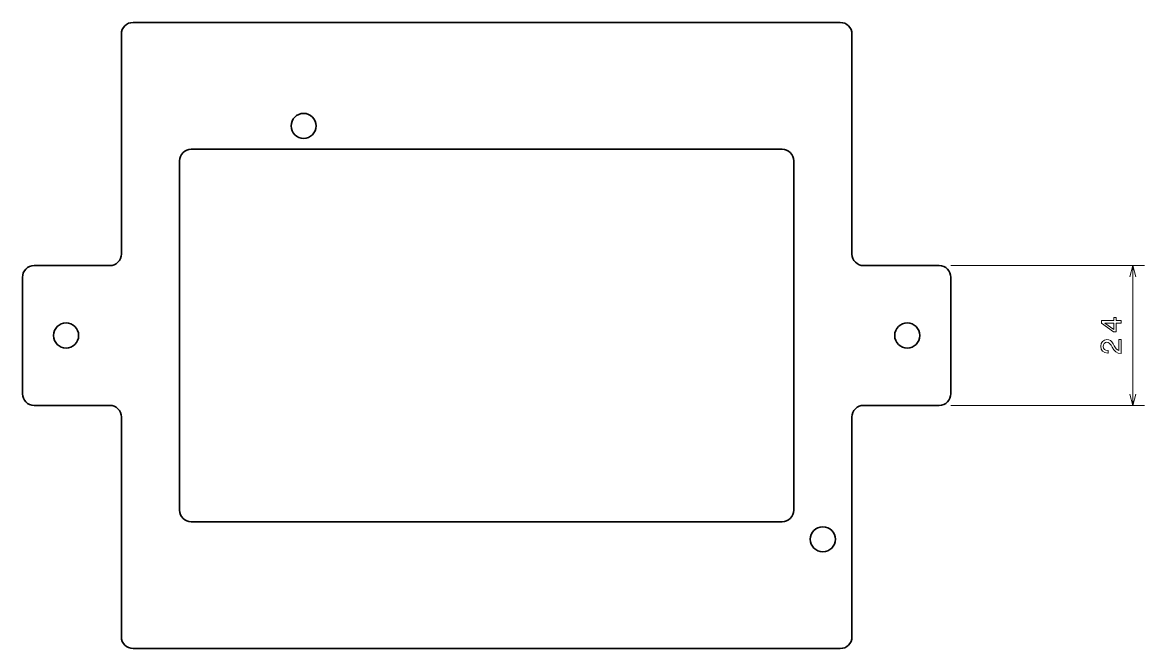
# Model space of a CAD drawing. Extents: x 67 to 259, y 49 to 157.
import ezdxf

# ---------------------------------------------------------------- set-up
doc = ezdxf.new("R2010")
doc.units = 0

msp = doc.modelspace()

# ---------------------------------------------------------------- linework, layer by layer
at = {"color": 7, "lineweight": 35}
for p, q in [((207.010773, 156.583313), (85.51078, 156.583313)), ((83.51078, 142.812592), (83.51078, 116.80632)), ((209.010773, 116.80632), (209.010773, 142.812592)), ((95.51078, 134.80632), (197.010773, 134.80632)), ((93.51078, 132.80632), (93.51078, 72.80632)), ((199.010773, 72.80632), (199.010773, 132.80632)), ((66.51078, 112.80632), (66.51078, 92.80632)), ((226.010773, 92.80632), (226.010773, 112.80632)), ((83.51078, 88.80632), (83.51078, 62.800041)), ((209.010773, 62.800041), (209.010773, 88.80632)), ((197.010773, 70.80632), (95.51078, 70.80632)), ((85.51078, 49.02932), (207.010773, 49.02932))]:
    msp.add_line(p, q, dxfattribs=at)
at = {"color": 7, "lineweight": 35, "ltscale": 0.105732}
for p, q in [((83.51078, 154.583313), (83.51078, 150.354034)), ((209.010773, 150.354034), (209.010773, 154.583313)), ((83.51078, 55.258598), (83.51078, 51.02932)), ((209.010773, 51.02932), (209.010773, 55.258598))]:
    msp.add_line(p, q, dxfattribs=at)
at = {"color": 7, "lineweight": 35, "ltscale": 0.188536}
for p, q in [((83.51078, 150.354034), (83.51078, 142.812592)), ((209.010773, 142.812592), (209.010773, 150.354034)), ((83.51078, 62.800041), (83.51078, 55.258598)), ((209.010773, 55.258598), (209.010773, 62.800041))]:
    msp.add_line(p, q, dxfattribs=at)
at = {"color": 7, "lineweight": 35, "ltscale": 0.325}
for p, q in [((81.51078, 114.80632), (68.51078, 114.80632)), ((224.010773, 114.80632), (211.010773, 114.80632)), ((68.51078, 90.80632), (81.51078, 90.80632)), ((211.010773, 90.80632), (224.010773, 90.80632))]:
    msp.add_line(p, q, dxfattribs=at)
at = {"color": 7, "lineweight": 13}
for p, q in [((226.010773, 114.80632), (259.282227, 114.80632)), ((257.282227, 90.80632), (257.282227, 114.80632)), ((226.010773, 90.80632), (259.282227, 90.80632))]:
    msp.add_line(p, q, dxfattribs=at)
for points in [[(257.799866, 112.874466), (257.282227, 114.80632), (256.764587, 112.874466)], [(256.764587, 92.738174), (257.282227, 90.80632), (257.799866, 92.738174)]]:
    msp.add_lwpolyline(points, dxfattribs=at)
for points in [[(255.282227, 104.951706), (255.282227, 105.405602), (254.414795, 105.405602), (254.414795, 105.904877), (254.011337, 105.904877), (254.011337, 105.405602), (251.85788, 105.405602), (251.85788, 104.946663), (253.970993, 103.413521), (254.414795, 103.413521), (254.414795, 104.951706)], [(254.011337, 103.837158), (252.442902, 104.951706), (254.011337, 104.951706)], [(255.282227, 99.707764), (255.282227, 102.11338), (254.848511, 102.11338), (254.848511, 100.212082), (254.611481, 100.317993), (254.414795, 100.49955), (254.056732, 101.059349), (253.905426, 101.356895), (253.688568, 101.689751), (253.436417, 101.926781), (253.138855, 102.06295), (252.800964, 102.11338), (252.377335, 102.027649), (252.044479, 101.790611), (251.832672, 101.427498), (251.757019, 100.958481), (251.842758, 100.474335), (252.079788, 100.106178), (252.458023, 99.869141), (252.957306, 99.788452), (253.027908, 99.788452), (253.027908, 100.247383), (252.987564, 100.247383), (252.644623, 100.292778), (252.392456, 100.42894), (252.231079, 100.645798), (252.175598, 100.933266), (252.226044, 101.225769), (252.352112, 101.442627), (252.548798, 101.583839), (252.795929, 101.634277), (253.027908, 101.598969), (253.224594, 101.503151), (253.396057, 101.341766), (253.547363, 101.119865), (253.70874, 100.822311), (254.021423, 100.328079), (254.354279, 99.980095), (254.757736, 99.773323), (255.267105, 99.707764)]]:
    msp.add_lwpolyline(points, close=True, dxfattribs=at)
at = {"color": 7, "lineweight": 35}
for centre in [(114.810776, 138.812592), (74.01078, 102.80632), (218.510773, 102.80632), (204.010773, 67.800041)]:
    msp.add_circle(centre, 2.15, dxfattribs=at)
for centre, start, end in [((85.51078, 154.583313), 90.000003, 180.000005), ((207.010773, 154.583313), 0, 90.000003), ((95.51078, 132.80632), 90.000003, 180.000005), ((197.010773, 132.80632), 0, 90.000003), ((81.51078, 116.80632), 269.999997, 360), ((211.010773, 116.80632), 180.000005, 269.999997), ((68.51078, 112.80632), 90.000003, 180.000005), ((224.010773, 112.80632), 0, 90.000003), ((68.51078, 92.80632), 180.000005, 269.999997), ((224.010773, 92.80632), 269.999997, 360), ((81.51078, 88.80632), 0, 90.000003), ((211.010773, 88.80632), 90.000003, 180.000005), ((95.51078, 72.80632), 180.000005, 269.999997), ((197.010773, 72.80632), 269.999997, 360), ((85.51078, 51.02932), 180.000005, 269.999997), ((207.010773, 51.02932), 269.999997, 360)]:
    msp.add_arc(centre, 2, start, end, dxfattribs=at)

doc.saveas('drawing.dxf')
